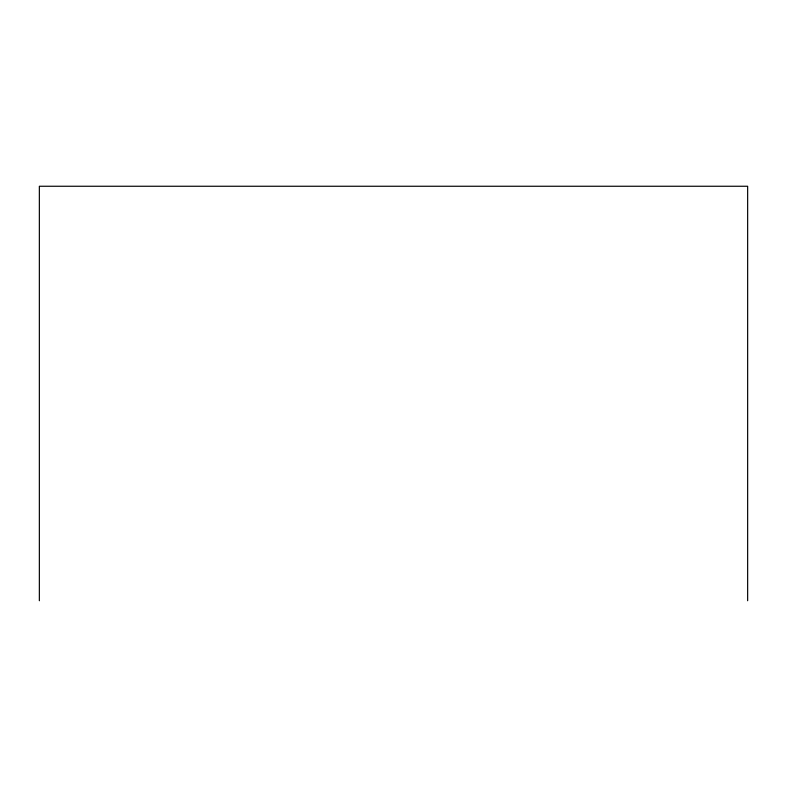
<?xml version="1.0" encoding="UTF-8"?>
<svg xmlns="http://www.w3.org/2000/svg" width="787" height="787" viewBox="0 0 787 787"><rect width="100%" height="100%" fill="white"/><g stroke="black" fill="none" stroke-linecap="round" stroke-linejoin="round"><path stroke-width="1.18" d="M747.65 600.747L747.65 186.253L39.35 186.253L39.35 600.747"/></g></svg>
